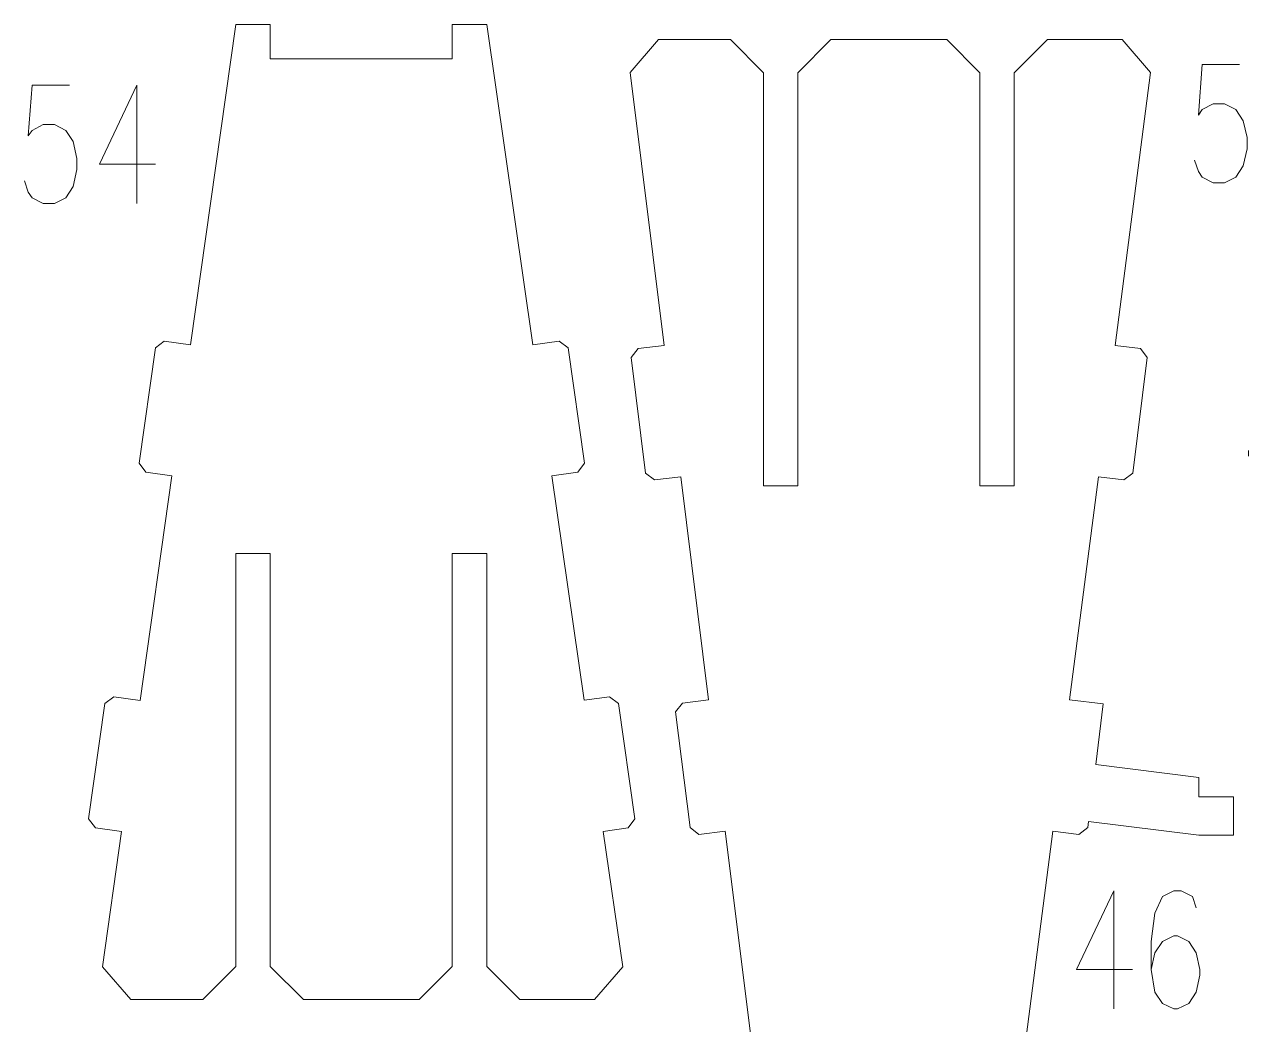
# Model space of a CAD drawing. Header units: inches. Extents: x -6.9 to 6.9, y -5.3 to 5.3.
# Drawn here: x -6.742 to -2.118, y -3.225 to 0.552 of the extents above; entities that cross this region are included whole.
import ezdxf

# ---------------------------------------------------------------- set-up
doc = ezdxf.new("R2010")
doc.units = ezdxf.units.IN
doc.header["$MEASUREMENT"] = 0
doc.layers.add('Layer 1', color=7, linetype='Continuous')

msp = doc.modelspace()

# ---------------------------------------------------------------- linework, layer by layer
at = {"layer": 'Layer 1', "lineweight": 9}
for points, knots in [([(-5.6027, 0.4224), (-5.6027, 0.4224), (-5.8132, 0.4224), (-5.8132, 0.4224), (-5.8132, 0.4224), (-5.8132, 0.4224), (-5.8132, 0.5523), (-5.8132, 0.5523), (-5.8132, 0.5523), (-5.8132, 0.5523), (-5.9432, 0.5523), (-5.9432, 0.5523), (-5.9432, 0.5523), (-5.9432, 0.5523), (-6.1144, -0.6578), (-6.1144, -0.6578), (-6.1144, -0.6578), (-6.1144, -0.6578), (-6.2133, -0.6438), (-6.2133, -0.6438), (-6.2133, -0.6438), (-6.2133, -0.6438), (-6.2472, -0.6693), (-6.2472, -0.6693), (-6.2472, -0.6693), (-6.2472, -0.6693), (-6.3089, -1.105), (-6.3089, -1.105), (-6.3089, -1.105), (-6.3089, -1.105), (-6.2834, -1.1389), (-6.2834, -1.1389), (-6.2834, -1.1389), (-6.2834, -1.1389), (-6.1845, -1.1529), (-6.1845, -1.1529), (-6.1845, -1.1529), (-6.1845, -1.1529), (-6.3045, -2.0009), (-6.3045, -2.0009), (-6.3045, -2.0009), (-6.3045, -2.0009), (-6.4035, -1.9869), (-6.4035, -1.9869), (-6.4035, -1.9869), (-6.4035, -1.9869), (-6.4374, -2.0124), (-6.4374, -2.0124), (-6.4374, -2.0124), (-6.4374, -2.0124), (-6.4991, -2.448), (-6.4991, -2.448), (-6.4991, -2.448), (-6.4991, -2.448), (-6.4736, -2.4819), (-6.4736, -2.4819), (-6.4736, -2.4819), (-6.4736, -2.4819), (-6.3746, -2.496), (-6.3746, -2.496), (-6.3746, -2.496), (-6.3746, -2.496), (-6.4468, -3.0066), (-6.4468, -3.0066), (-6.4468, -3.0066), (-6.4468, -3.0066), (-6.3394, -3.1304), (-6.3394, -3.1304), (-6.3394, -3.1304), (-6.3394, -3.1304), (-6.2227, -3.1304), (-6.2227, -3.1304)], [0, 0, 0, 0, 0.052632, 0.052632, 0.052632, 0.052632, 0.105263, 0.105263, 0.105263, 0.105263, 0.157895, 0.157895, 0.157895, 0.157895, 0.210526, 0.210526, 0.210526, 0.210526, 0.263158, 0.263158, 0.263158, 0.263158, 0.315789, 0.315789, 0.315789, 0.315789, 0.368421, 0.368421, 0.368421, 0.368421, 0.421053, 0.421053, 0.421053, 0.421053, 0.473684, 0.473684, 0.473684, 0.473684, 0.526316, 0.526316, 0.526316, 0.526316, 0.578947, 0.578947, 0.578947, 0.578947, 0.631579, 0.631579, 0.631579, 0.631579, 0.684211, 0.684211, 0.684211, 0.684211, 0.736842, 0.736842, 0.736842, 0.736842, 0.789474, 0.789474, 0.789474, 0.789474, 0.842105, 0.842105, 0.842105, 0.842105, 0.894737, 0.894737, 0.894737, 0.894737, 1, 1, 1, 1]), ([(-4.7266, -3.1304), (-4.7266, -3.1304), (-4.5889, -3.1304), (-4.5889, -3.1304), (-4.5889, -3.1304), (-4.5889, -3.1304), (-4.4817, -3.0066), (-4.4817, -3.0066), (-4.4817, -3.0066), (-4.4817, -3.0066), (-4.5556, -2.4952), (-4.5556, -2.4952), (-4.5556, -2.4952), (-4.5556, -2.4952), (-4.4618, -2.4819), (-4.4618, -2.4819), (-4.4618, -2.4819), (-4.4618, -2.4819), (-4.4363, -2.448), (-4.4363, -2.448), (-4.4363, -2.448), (-4.4363, -2.448), (-4.4979, -2.0124), (-4.4979, -2.0124), (-4.4979, -2.0124), (-4.4979, -2.0124), (-4.5319, -1.9869), (-4.5319, -1.9869), (-4.5319, -1.9869), (-4.5319, -1.9869), (-4.627, -2.0003), (-4.627, -2.0003), (-4.627, -2.0003), (-4.627, -2.0003), (-4.7495, -1.1527), (-4.7495, -1.1527), (-4.7495, -1.1527), (-4.7495, -1.1527), (-4.6519, -1.1389), (-4.6519, -1.1389), (-4.6519, -1.1389), (-4.6519, -1.1389), (-4.6264, -1.105), (-4.6264, -1.105), (-4.6264, -1.105), (-4.6264, -1.105), (-4.6881, -0.6693), (-4.6881, -0.6693), (-4.6881, -0.6693), (-4.6881, -0.6693), (-4.722, -0.6438), (-4.722, -0.6438), (-4.722, -0.6438), (-4.722, -0.6438), (-4.8209, -0.6578), (-4.8209, -0.6578), (-4.8209, -0.6578), (-4.8209, -0.6578), (-4.9957, 0.5523), (-4.9957, 0.5523), (-4.9957, 0.5523), (-4.9957, 0.5523), (-5.1257, 0.5523), (-5.1257, 0.5523), (-5.1257, 0.5523), (-5.1257, 0.5523), (-5.1257, 0.4224), (-5.1257, 0.4224), (-5.1257, 0.4224), (-5.1257, 0.4224), (-5.3361, 0.4224), (-5.3361, 0.4224)], [0, 0, 0, 0, 0.052632, 0.052632, 0.052632, 0.052632, 0.105263, 0.105263, 0.105263, 0.105263, 0.157895, 0.157895, 0.157895, 0.157895, 0.210526, 0.210526, 0.210526, 0.210526, 0.263158, 0.263158, 0.263158, 0.263158, 0.315789, 0.315789, 0.315789, 0.315789, 0.368421, 0.368421, 0.368421, 0.368421, 0.421053, 0.421053, 0.421053, 0.421053, 0.473684, 0.473684, 0.473684, 0.473684, 0.526316, 0.526316, 0.526316, 0.526316, 0.578947, 0.578947, 0.578947, 0.578947, 0.631579, 0.631579, 0.631579, 0.631579, 0.684211, 0.684211, 0.684211, 0.684211, 0.736842, 0.736842, 0.736842, 0.736842, 0.789474, 0.789474, 0.789474, 0.789474, 0.842105, 0.842105, 0.842105, 0.842105, 0.894737, 0.894737, 0.894737, 0.894737, 1, 1, 1, 1]), ([(-3.6097, -3.5202), (-3.6097, -3.5202), (-3.8202, -3.5202), (-3.8202, -3.5202), (-3.8202, -3.5202), (-3.8202, -3.5642), (-3.8198, -3.608), (-3.8198, -3.6517), (-3.8198, -3.6517), (-3.8198, -3.6517), (-3.9502, -3.6517), (-3.9502, -3.6517), (-3.9502, -3.6517), (-3.9502, -3.6517), (-4.095, -2.4944), (-4.095, -2.4944), (-4.095, -2.4944), (-4.095, -2.4944), (-4.1942, -2.5069), (-4.1942, -2.5069), (-4.1942, -2.5069), (-4.1942, -2.5069), (-4.2277, -2.4808), (-4.2277, -2.4808), (-4.2277, -2.4808), (-4.2277, -2.4808), (-4.2823, -2.0442), (-4.2823, -2.0442), (-4.2823, -2.0442), (-4.2823, -2.0442), (-4.2563, -2.0107), (-4.2563, -2.0107), (-4.2563, -2.0107), (-4.2563, -2.0107), (-4.1572, -1.9983), (-4.1572, -1.9983), (-4.1572, -1.9983), (-4.1572, -1.9983), (-4.2627, -1.1557), (-4.2627, -1.1557), (-4.2627, -1.1557), (-4.2627, -1.1557), (-4.3619, -1.1681), (-4.3619, -1.1681), (-4.3619, -1.1681), (-4.3619, -1.1681), (-4.3954, -1.1421), (-4.3954, -1.1421), (-4.3954, -1.1421), (-4.3954, -1.1421), (-4.45, -0.7055), (-4.45, -0.7055), (-4.45, -0.7055), (-4.45, -0.7055), (-4.424, -0.672), (-4.424, -0.672), (-4.424, -0.672), (-4.424, -0.672), (-4.3248, -0.6596), (-4.3248, -0.6596), (-4.3248, -0.6596), (-4.3248, -0.6596), (-4.4538, 0.3712), (-4.4538, 0.3712), (-4.4538, 0.3712), (-4.4538, 0.3712), (-4.3464, 0.495), (-4.3464, 0.495), (-4.3464, 0.495), (-4.3464, 0.495), (-4.2196, 0.495), (-4.2196, 0.495)], [0, 0, 0, 0, 0.052632, 0.052632, 0.052632, 0.052632, 0.105263, 0.105263, 0.105263, 0.105263, 0.157895, 0.157895, 0.157895, 0.157895, 0.210526, 0.210526, 0.210526, 0.210526, 0.263158, 0.263158, 0.263158, 0.263158, 0.315789, 0.315789, 0.315789, 0.315789, 0.368421, 0.368421, 0.368421, 0.368421, 0.421053, 0.421053, 0.421053, 0.421053, 0.473684, 0.473684, 0.473684, 0.473684, 0.526316, 0.526316, 0.526316, 0.526316, 0.578947, 0.578947, 0.578947, 0.578947, 0.631579, 0.631579, 0.631579, 0.631579, 0.684211, 0.684211, 0.684211, 0.684211, 0.736842, 0.736842, 0.736842, 0.736842, 0.789474, 0.789474, 0.789474, 0.789474, 0.842105, 0.842105, 0.842105, 0.842105, 0.894737, 0.894737, 0.894737, 0.894737, 1, 1, 1, 1]), ([(-4.1975, 0.495), (-4.1975, 0.495), (-4.0752, 0.495), (-4.0752, 0.495), (-4.0752, 0.495), (-4.0752, 0.495), (-3.9502, 0.37), (-3.9502, 0.37), (-3.9502, 0.37), (-3.9502, 0.37), (-3.9502, -1.1902), (-3.9502, -1.1902), (-3.9502, -1.1902), (-3.9502, -1.1902), (-3.8202, -1.1902), (-3.8202, -1.1902), (-3.8202, -1.1902), (-3.8202, -1.1902), (-3.8202, 0.37), (-3.8202, 0.37), (-3.8202, 0.37), (-3.8202, 0.37), (-3.6952, 0.495), (-3.6952, 0.495), (-3.6952, 0.495), (-3.6952, 0.495), (-3.6097, 0.495), (-3.6097, 0.495)], [0, 0, 0, 0, 0.125, 0.125, 0.125, 0.125, 0.25, 0.25, 0.25, 0.25, 0.375, 0.375, 0.375, 0.375, 0.5, 0.5, 0.5, 0.5, 0.625, 0.625, 0.625, 0.625, 0.75, 0.75, 0.75, 0.75, 1, 1, 1, 1]), ([(-3.3431, 0.495), (-3.3431, 0.495), (-3.2577, 0.495), (-3.2577, 0.495), (-3.2577, 0.495), (-3.2577, 0.495), (-3.1327, 0.37), (-3.1327, 0.37), (-3.1327, 0.37), (-3.1327, 0.37), (-3.1327, -1.1902), (-3.1327, -1.1902), (-3.1327, -1.1902), (-3.1327, -1.1902), (-3.0027, -1.1902), (-3.0027, -1.1902), (-3.0027, -1.1902), (-3.0027, -1.1902), (-3.0027, 0.37), (-3.0027, 0.37), (-3.0027, 0.37), (-3.0027, 0.37), (-2.8777, 0.495), (-2.8777, 0.495), (-2.8777, 0.495), (-2.8777, 0.495), (-2.7456, 0.495), (-2.7456, 0.495)], [0, 0, 0, 0, 0.125, 0.125, 0.125, 0.125, 0.25, 0.25, 0.25, 0.25, 0.375, 0.375, 0.375, 0.375, 0.5, 0.5, 0.5, 0.5, 0.625, 0.625, 0.625, 0.625, 0.75, 0.75, 0.75, 0.75, 1, 1, 1, 1]), ([(-2.7235, 0.495), (-2.7235, 0.495), (-2.5958, 0.495), (-2.5958, 0.495), (-2.5958, 0.495), (-2.5958, 0.495), (-2.4887, 0.3712), (-2.4887, 0.3712), (-2.4887, 0.3712), (-2.4887, 0.3712), (-2.6215, -0.6601), (-2.6215, -0.6601), (-2.6215, -0.6601), (-2.6215, -0.6601), (-2.5266, -0.672), (-2.5266, -0.672), (-2.5266, -0.672), (-2.5266, -0.672), (-2.5006, -0.7055), (-2.5006, -0.7055), (-2.5006, -0.7055), (-2.5006, -0.7055), (-2.5553, -1.1421), (-2.5553, -1.1421), (-2.5553, -1.1421), (-2.5553, -1.1421), (-2.5888, -1.1681), (-2.5888, -1.1681), (-2.5888, -1.1681), (-2.5888, -1.1681), (-2.6853, -1.156), (-2.6853, -1.156), (-2.6853, -1.156), (-2.6853, -1.156), (-2.7938, -1.9983), (-2.7938, -1.9983), (-2.7938, -1.9983), (-2.7938, -1.9983), (-2.6666, -2.0142), (-2.6666, -2.0142), (-2.6666, -2.0142), (-2.6666, -2.0142), (-2.6953, -2.243), (-2.6953, -2.243), (-2.6953, -2.243), (-2.6953, -2.243), (-2.3055, -2.2919), (-2.3055, -2.2919), (-2.3055, -2.2919), (-2.3055, -2.2919), (-2.3055, -2.3649), (-2.3055, -2.3649), (-2.3055, -2.3649), (-2.3055, -2.3649), (-2.1748, -2.3649), (-2.1748, -2.3649), (-2.1748, -2.3649), (-2.1748, -2.3649), (-2.1748, -2.5096), (-2.1748, -2.5096), (-2.1748, -2.5096), (-2.1748, -2.5096), (-2.3055, -2.5096), (-2.3055, -2.5096), (-2.3055, -2.5096), (-2.3055, -2.5096), (-2.7221, -2.4574), (-2.7221, -2.4574), (-2.7221, -2.4574), (-2.7221, -2.4574), (-2.725, -2.4806), (-2.725, -2.4806), (-2.725, -2.4806), (-2.725, -2.4806), (-2.7585, -2.5066), (-2.7585, -2.5066), (-2.7585, -2.5066), (-2.7585, -2.5066), (-2.8576, -2.4942), (-2.8576, -2.4942), (-2.8576, -2.4942), (-2.8576, -2.4942), (-3.0067, -3.6517), (-3.0067, -3.6517), (-3.0067, -3.6517), (-3.0067, -3.6517), (-3.1327, -3.6517), (-3.1327, -3.6517), (-3.1327, -3.6517), (-3.1327, -3.6517), (-3.1327, -3.5202), (-3.1327, -3.5202), (-3.1327, -3.5202), (-3.1327, -3.5202), (-3.3431, -3.5202), (-3.3431, -3.5202)], [0, 0, 0, 0, 0.04, 0.04, 0.04, 0.04, 0.08, 0.08, 0.08, 0.08, 0.12, 0.12, 0.12, 0.12, 0.16, 0.16, 0.16, 0.16, 0.2, 0.2, 0.2, 0.2, 0.24, 0.24, 0.24, 0.24, 0.28, 0.28, 0.28, 0.28, 0.32, 0.32, 0.32, 0.32, 0.36, 0.36, 0.36, 0.36, 0.4, 0.4, 0.4, 0.4, 0.44, 0.44, 0.44, 0.44, 0.48, 0.48, 0.48, 0.48, 0.52, 0.52, 0.52, 0.52, 0.56, 0.56, 0.56, 0.56, 0.6, 0.6, 0.6, 0.6, 0.64, 0.64, 0.64, 0.64, 0.68, 0.68, 0.68, 0.68, 0.72, 0.72, 0.72, 0.72, 0.76, 0.76, 0.76, 0.76, 0.8, 0.8, 0.8, 0.8, 0.84, 0.84, 0.84, 0.84, 0.88, 0.88, 0.88, 0.88, 0.92, 0.92, 0.92, 0.92, 1, 1, 1, 1]), ([(-6.2006, -3.1304), (-6.2006, -3.1304), (-6.0682, -3.1304), (-6.0682, -3.1304), (-6.0682, -3.1304), (-6.0682, -3.1304), (-5.9432, -3.0054), (-5.9432, -3.0054), (-5.9432, -3.0054), (-5.9432, -3.0054), (-5.9432, -1.4452), (-5.9432, -1.4452), (-5.9432, -1.4452), (-5.9432, -1.4452), (-5.8132, -1.4452), (-5.8132, -1.4452), (-5.8132, -1.4452), (-5.8132, -1.4452), (-5.8132, -3.0054), (-5.8132, -3.0054), (-5.8132, -3.0054), (-5.8132, -3.0054), (-5.6882, -3.1304), (-5.6882, -3.1304), (-5.6882, -3.1304), (-5.6882, -3.1304), (-5.6027, -3.1304), (-5.6027, -3.1304)], [0, 0, 0, 0, 0.125, 0.125, 0.125, 0.125, 0.25, 0.25, 0.25, 0.25, 0.375, 0.375, 0.375, 0.375, 0.5, 0.5, 0.5, 0.5, 0.625, 0.625, 0.625, 0.625, 0.75, 0.75, 0.75, 0.75, 1, 1, 1, 1]), ([(-5.3361, -3.1304), (-5.3361, -3.1304), (-5.2507, -3.1304), (-5.2507, -3.1304), (-5.2507, -3.1304), (-5.2507, -3.1304), (-5.1257, -3.0054), (-5.1257, -3.0054), (-5.1257, -3.0054), (-5.1257, -3.0054), (-5.1257, -1.4452), (-5.1257, -1.4452), (-5.1257, -1.4452), (-5.1257, -1.4452), (-4.9957, -1.4452), (-4.9957, -1.4452), (-4.9957, -1.4452), (-4.9957, -1.4452), (-4.9957, -3.0054), (-4.9957, -3.0054), (-4.9957, -3.0054), (-4.9957, -3.0054), (-4.8707, -3.1304), (-4.8707, -3.1304), (-4.8707, -3.1304), (-4.8707, -3.1304), (-4.7487, -3.1304), (-4.7487, -3.1304)], [0, 0, 0, 0, 0.125, 0.125, 0.125, 0.125, 0.25, 0.25, 0.25, 0.25, 0.375, 0.375, 0.375, 0.375, 0.5, 0.5, 0.5, 0.5, 0.625, 0.625, 0.625, 0.625, 0.75, 0.75, 0.75, 0.75, 1, 1, 1, 1])]:
    msp.add_open_spline(points, degree=3, knots=knots, dxfattribs=at)
at = {"layer": 'Layer 1', "color": 1, "lineweight": 9}
for points in [[(-4.2196, 0.495), (-4.2196, 0.495), (-4.1975, 0.495), (-4.1975, 0.495)], [(-3.6097, 0.495), (-3.6097, 0.495), (-3.5876, 0.495), (-3.5876, 0.495)], [(-3.3653, 0.495), (-3.3653, 0.495), (-3.3431, 0.495), (-3.3431, 0.495)], [(-2.7456, 0.495), (-2.7456, 0.495), (-2.7235, 0.495), (-2.7235, 0.495)], [(-5.6027, 0.4224), (-5.6027, 0.4224), (-5.5806, 0.4224), (-5.5806, 0.4224)], [(-5.3583, 0.4224), (-5.3583, 0.4224), (-5.3361, 0.4224), (-5.3361, 0.4224)], [(-6.3174, 0.3226), (-6.3174, 0.3226), (-6.3174, -0.1235), (-6.3174, -0.1235)], [(-2.1181, -1.0785), (-2.1181, -1.0785), (-2.1181, -1.0563), (-2.1181, -1.0563)], [(-2.6266, -2.7201), (-2.6266, -2.7201), (-2.6266, -3.1661), (-2.6266, -3.1661)], [(-6.2227, -3.1304), (-6.2227, -3.1304), (-6.2006, -3.1304), (-6.2006, -3.1304)], [(-5.6027, -3.1304), (-5.6027, -3.1304), (-5.5806, -3.1304), (-5.5806, -3.1304)], [(-5.3583, -3.1304), (-5.3583, -3.1304), (-5.3361, -3.1304), (-5.3361, -3.1304)], [(-4.7487, -3.1304), (-4.7487, -3.1304), (-4.7266, -3.1304), (-4.7266, -3.1304)]]:
    msp.add_open_spline(points, degree=3, dxfattribs=at)
at = {"layer": 'Layer 1', "lineweight": 9}
for points in [[(-3.5876, 0.495), (-3.5876, 0.495), (-3.3653, 0.495), (-3.3653, 0.495)], [(-5.3583, 0.4224), (-5.3583, 0.4224), (-5.5806, 0.4224), (-5.5806, 0.4224)], [(-0.8341, -2.5514), (-1.5527, -2.5514), (-2.1358, -3.1309), (-2.1417, -3.8481)], [(-5.5806, -3.1304), (-5.5806, -3.1304), (-5.3583, -3.1304), (-5.3583, -3.1304)]]:
    msp.add_open_spline(points, degree=3, dxfattribs=at)
at = {"layer": 'Layer 1', "color": 1, "lineweight": 9}
for points, knots in [([(-2.1521, 0.4008), (-2.1521, 0.4008), (-2.2934, 0.4008), (-2.2934, 0.4008), (-2.2934, 0.4008), (-2.2934, 0.4008), (-2.3074, 0.2097), (-2.3074, 0.2097), (-2.3074, 0.2097), (-2.3074, 0.2097), (-2.2934, 0.2307), (-2.2934, 0.2307), (-2.2934, 0.2307), (-2.2934, 0.2307), (-2.251, 0.2524), (-2.251, 0.2524), (-2.251, 0.2524), (-2.251, 0.2524), (-2.2085, 0.2524), (-2.2085, 0.2524), (-2.2085, 0.2524), (-2.2085, 0.2524), (-2.1661, 0.2307), (-2.1661, 0.2307), (-2.1661, 0.2307), (-2.1661, 0.2307), (-2.1377, 0.1886), (-2.1377, 0.1886), (-2.1377, 0.1886), (-2.1377, 0.1886), (-2.1237, 0.1249), (-2.1237, 0.1249), (-2.1237, 0.1249), (-2.1237, 0.1249), (-2.1237, 0.0822), (-2.1237, 0.0822), (-2.1237, 0.0822), (-2.1237, 0.0822), (-2.1377, 0.0185), (-2.1377, 0.0185), (-2.1377, 0.0185), (-2.1377, 0.0185), (-2.1661, -0.0242), (-2.1661, -0.0242), (-2.1661, -0.0242), (-2.1661, -0.0242), (-2.2085, -0.0452), (-2.2085, -0.0452), (-2.2085, -0.0452), (-2.2085, -0.0452), (-2.251, -0.0452), (-2.251, -0.0452), (-2.251, -0.0452), (-2.251, -0.0452), (-2.2934, -0.0242), (-2.2934, -0.0242), (-2.2934, -0.0242), (-2.2934, -0.0242), (-2.3074, -0.0025), (-2.3074, -0.0025), (-2.3074, -0.0025), (-2.3074, -0.0025), (-2.3218, 0.0395), (-2.3218, 0.0395)], [0, 0, 0, 0, 0.058824, 0.058824, 0.058824, 0.058824, 0.117647, 0.117647, 0.117647, 0.117647, 0.176471, 0.176471, 0.176471, 0.176471, 0.235294, 0.235294, 0.235294, 0.235294, 0.294118, 0.294118, 0.294118, 0.294118, 0.352941, 0.352941, 0.352941, 0.352941, 0.411765, 0.411765, 0.411765, 0.411765, 0.470588, 0.470588, 0.470588, 0.470588, 0.529412, 0.529412, 0.529412, 0.529412, 0.588235, 0.588235, 0.588235, 0.588235, 0.647059, 0.647059, 0.647059, 0.647059, 0.705882, 0.705882, 0.705882, 0.705882, 0.764706, 0.764706, 0.764706, 0.764706, 0.823529, 0.823529, 0.823529, 0.823529, 0.882353, 0.882353, 0.882353, 0.882353, 1, 1, 1, 1]), ([(-6.5719, 0.3226), (-6.5719, 0.3226), (-6.7131, 0.3226), (-6.7131, 0.3226), (-6.7131, 0.3226), (-6.7131, 0.3226), (-6.7271, 0.1314), (-6.7271, 0.1314), (-6.7271, 0.1314), (-6.7271, 0.1314), (-6.7131, 0.1524), (-6.7131, 0.1524), (-6.7131, 0.1524), (-6.7131, 0.1524), (-6.6707, 0.1741), (-6.6707, 0.1741), (-6.6707, 0.1741), (-6.6707, 0.1741), (-6.6283, 0.1741), (-6.6283, 0.1741), (-6.6283, 0.1741), (-6.6283, 0.1741), (-6.5859, 0.1524), (-6.5859, 0.1524), (-6.5859, 0.1524), (-6.5859, 0.1524), (-6.5575, 0.1104), (-6.5575, 0.1104), (-6.5575, 0.1104), (-6.5575, 0.1104), (-6.5435, 0.0467), (-6.5435, 0.0467), (-6.5435, 0.0467), (-6.5435, 0.0467), (-6.5435, 0.004), (-6.5435, 0.004), (-6.5435, 0.004), (-6.5435, 0.004), (-6.5575, -0.0598), (-6.5575, -0.0598), (-6.5575, -0.0598), (-6.5575, -0.0598), (-6.5859, -0.1025), (-6.5859, -0.1025), (-6.5859, -0.1025), (-6.5859, -0.1025), (-6.6283, -0.1235), (-6.6283, -0.1235), (-6.6283, -0.1235), (-6.6283, -0.1235), (-6.6707, -0.1235), (-6.6707, -0.1235), (-6.6707, -0.1235), (-6.6707, -0.1235), (-6.7131, -0.1025), (-6.7131, -0.1025), (-6.7131, -0.1025), (-6.7131, -0.1025), (-6.7271, -0.0808), (-6.7271, -0.0808), (-6.7271, -0.0808), (-6.7271, -0.0808), (-6.7415, -0.0387), (-6.7415, -0.0387)], [0, 0, 0, 0, 0.058824, 0.058824, 0.058824, 0.058824, 0.117647, 0.117647, 0.117647, 0.117647, 0.176471, 0.176471, 0.176471, 0.176471, 0.235294, 0.235294, 0.235294, 0.235294, 0.294118, 0.294118, 0.294118, 0.294118, 0.352941, 0.352941, 0.352941, 0.352941, 0.411765, 0.411765, 0.411765, 0.411765, 0.470588, 0.470588, 0.470588, 0.470588, 0.529412, 0.529412, 0.529412, 0.529412, 0.588235, 0.588235, 0.588235, 0.588235, 0.647059, 0.647059, 0.647059, 0.647059, 0.705882, 0.705882, 0.705882, 0.705882, 0.764706, 0.764706, 0.764706, 0.764706, 0.823529, 0.823529, 0.823529, 0.823529, 0.882353, 0.882353, 0.882353, 0.882353, 1, 1, 1, 1]), ([(-6.3174, 0.3226), (-6.3174, 0.3226), (-6.4586, 0.025), (-6.4586, 0.025), (-6.4586, 0.025), (-6.4586, 0.025), (-6.2466, 0.025), (-6.2466, 0.025)], [0, 0, 0, 0, 0.333333, 0.333333, 0.333333, 0.333333, 1, 1, 1, 1]), ([(-2.6266, -2.7201), (-2.6266, -2.7201), (-2.7682, -3.0176), (-2.7682, -3.0176), (-2.7682, -3.0176), (-2.7682, -3.0176), (-2.5562, -3.0176), (-2.5562, -3.0176)], [0, 0, 0, 0, 0.333333, 0.333333, 0.333333, 0.333333, 1, 1, 1, 1]), ([(-2.3157, -2.7838), (-2.3157, -2.7838), (-2.3297, -2.7411), (-2.3297, -2.7411), (-2.3297, -2.7411), (-2.3297, -2.7411), (-2.3721, -2.7201), (-2.3721, -2.7201), (-2.3721, -2.7201), (-2.3721, -2.7201), (-2.4005, -2.7201), (-2.4005, -2.7201), (-2.4005, -2.7201), (-2.4005, -2.7201), (-2.4429, -2.7411), (-2.4429, -2.7411), (-2.4429, -2.7411), (-2.4429, -2.7411), (-2.4713, -2.8048), (-2.4713, -2.8048), (-2.4713, -2.8048), (-2.4713, -2.8048), (-2.4853, -2.9112), (-2.4853, -2.9112), (-2.4853, -2.9112), (-2.4853, -2.9112), (-2.4853, -3.0176), (-2.4853, -3.0176), (-2.4853, -3.0176), (-2.4853, -3.0176), (-2.4713, -3.1024), (-2.4713, -3.1024), (-2.4713, -3.1024), (-2.4713, -3.1024), (-2.4429, -3.1451), (-2.4429, -3.1451), (-2.4429, -3.1451), (-2.4429, -3.1451), (-2.4005, -3.1661), (-2.4005, -3.1661), (-2.4005, -3.1661), (-2.4005, -3.1661), (-2.3865, -3.1661), (-2.3865, -3.1661), (-2.3865, -3.1661), (-2.3865, -3.1661), (-2.3441, -3.1451), (-2.3441, -3.1451), (-2.3441, -3.1451), (-2.3441, -3.1451), (-2.3157, -3.1024), (-2.3157, -3.1024), (-2.3157, -3.1024), (-2.3157, -3.1024), (-2.3017, -3.0387), (-2.3017, -3.0387), (-2.3017, -3.0387), (-2.3017, -3.0387), (-2.3017, -3.0176), (-2.3017, -3.0176), (-2.3017, -3.0176), (-2.3017, -3.0176), (-2.3157, -2.9539), (-2.3157, -2.9539), (-2.3157, -2.9539), (-2.3157, -2.9539), (-2.3441, -2.9112), (-2.3441, -2.9112), (-2.3441, -2.9112), (-2.3441, -2.9112), (-2.3865, -2.8902), (-2.3865, -2.8902), (-2.3865, -2.8902), (-2.3865, -2.8902), (-2.4005, -2.8902), (-2.4005, -2.8902), (-2.4005, -2.8902), (-2.4005, -2.8902), (-2.4429, -2.9112), (-2.4429, -2.9112), (-2.4429, -2.9112), (-2.4429, -2.9112), (-2.4713, -2.9539), (-2.4713, -2.9539), (-2.4713, -2.9539), (-2.4713, -2.9539), (-2.4853, -3.0176), (-2.4853, -3.0176)], [0, 0, 0, 0, 0.043478, 0.043478, 0.043478, 0.043478, 0.086957, 0.086957, 0.086957, 0.086957, 0.130435, 0.130435, 0.130435, 0.130435, 0.173913, 0.173913, 0.173913, 0.173913, 0.217391, 0.217391, 0.217391, 0.217391, 0.26087, 0.26087, 0.26087, 0.26087, 0.304348, 0.304348, 0.304348, 0.304348, 0.347826, 0.347826, 0.347826, 0.347826, 0.391304, 0.391304, 0.391304, 0.391304, 0.434783, 0.434783, 0.434783, 0.434783, 0.478261, 0.478261, 0.478261, 0.478261, 0.521739, 0.521739, 0.521739, 0.521739, 0.565217, 0.565217, 0.565217, 0.565217, 0.608696, 0.608696, 0.608696, 0.608696, 0.652174, 0.652174, 0.652174, 0.652174, 0.695652, 0.695652, 0.695652, 0.695652, 0.73913, 0.73913, 0.73913, 0.73913, 0.782609, 0.782609, 0.782609, 0.782609, 0.826087, 0.826087, 0.826087, 0.826087, 0.869565, 0.869565, 0.869565, 0.869565, 0.913043, 0.913043, 0.913043, 0.913043, 1, 1, 1, 1])]:
    msp.add_open_spline(points, degree=3, knots=knots, dxfattribs=at)

doc.saveas('drawing.dxf')
